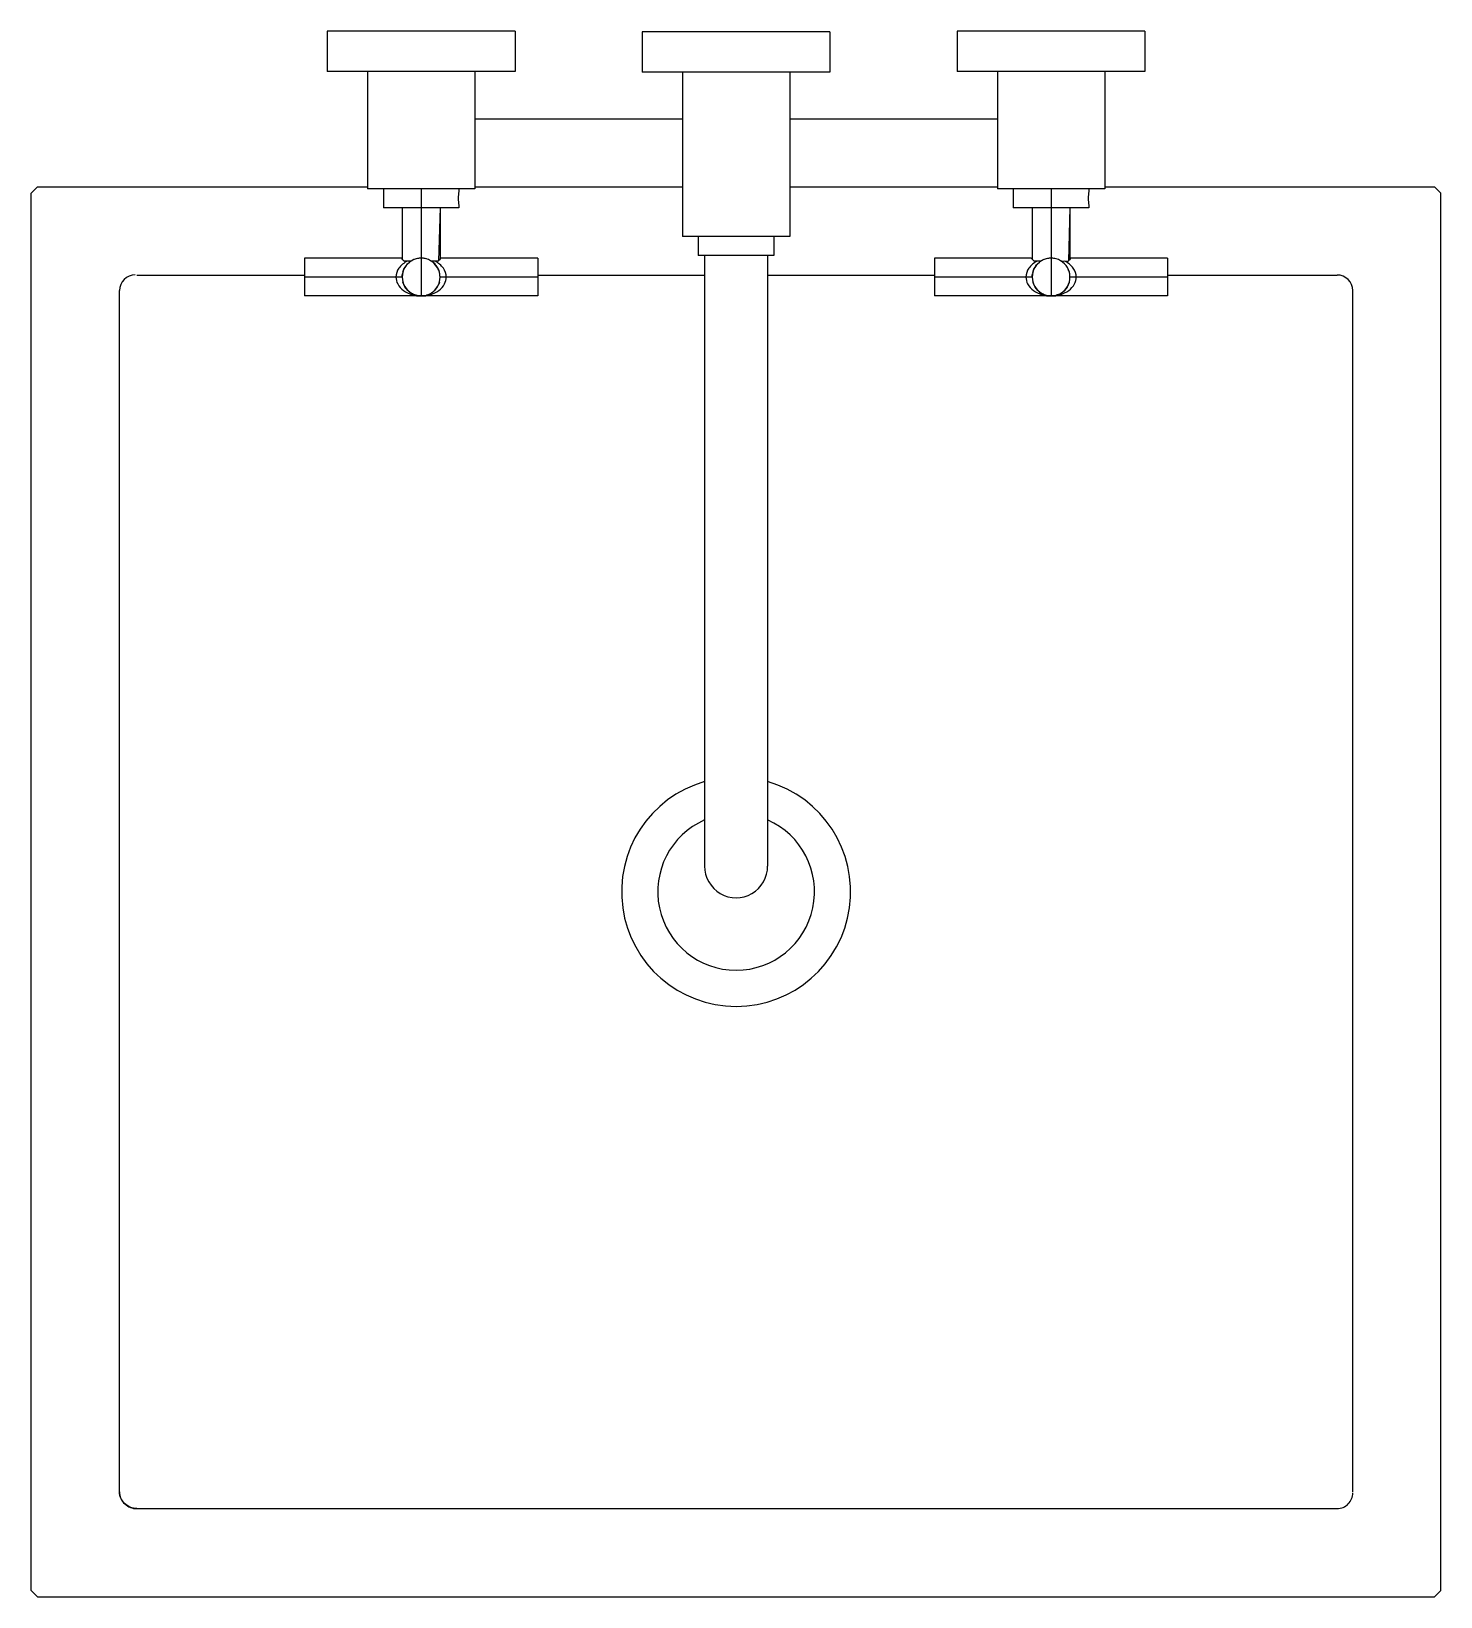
# Model space of a CAD drawing. Header units: millimetres. Extents: x 2180.206 to 2180.612, y 563.096 to 563.547.
import ezdxf

# ---------------------------------------------------------------- set-up
doc = ezdxf.new("R2010")
doc.units = ezdxf.units.MM
for name, color, linetype in [('1-CONTÍNUA', 1, 'Continuous'), ('1.5-CONTÍNUA', 21, 'Continuous'), ('251', 251, 'Continuous')]:
    doc.layers.add(name, color=color, linetype=linetype)

# ---------------------------------------------------------------- blocks, each defined once
blk = doc.blocks.new('Cuba 3')
at = {"layer": '1-CONTÍNUA'}
for points in [[(-0.41987, 0.1774, 0.414584), (-0.42465, 0.17234)], [(-0.42465, 0.17234, -0.197027), (-0.42317, 0.17592)], [(-0.42317, 0.17592, -0.197025), (-0.41987, 0.1774)], [(-0.06991, 0.17286, 0.413813), (-0.07442, 0.17738)], [(-0.23988, 0.00906, 1.008513), (-0.23988, -0.00906)], [(-0.42465, -0.17287, 0.416355), (-0.42012, -0.17739)], [(-0.07443, -0.17739, 0.413818), (-0.06993, -0.17288)]]:
    blk.add_lwpolyline(points, format="xyb", dxfattribs=at)
for points in [[(-0.41987, 0.1774), (-0.07442, 0.17738)], [(-0.42465, 0.17234), (-0.42465, -0.17287)], [(-0.06993, 0.17234), (-0.06993, 0.12413)], [(0.00015, 0.1176), (-0.01145, 0.1176)], [(-0.01145, 0.0636), (-0.01145, 0.1176)], [(0.00015, 0.0636), (0.00015, 0.1176)], [(-0.01145, 0.10605), (-0.04516, 0.10605)], [(-0.01145, 0.07516), (-0.04516, 0.07516)], [(0.00015, 0.0636), (-0.01145, 0.0636)], [(-0.06993, 0.05708), (-0.06993, 0.00906)], [(0, 0.027), (-0.0116, 0.027)], [(-0.0116, -0.027), (-0.0116, 0.027)], [(0, -0.027), (0, 0.027)], [(-0.0116, 0.01545), (-0.05889, 0.01545)], [(-0.06433, 0.00906), (-0.23988, 0.00906)], [(-0.06433, -0.00906), (-0.23988, -0.00906)], [(-0.06993, -0.00906), (-0.06993, -0.05708)], [(-0.0116, -0.01545), (-0.05889, -0.01545)], [(0, -0.027), (-0.0116, -0.027)], [(0.00015, -0.0636), (-0.01145, -0.0636)], [(-0.01145, -0.1176), (-0.01145, -0.0636)], [(0.00015, -0.1176), (0.00015, -0.0636)], [(-0.01145, -0.07516), (-0.04516, -0.07516)], [(-0.01145, -0.10605), (-0.04516, -0.10605)], [(0.00015, -0.1176), (-0.01145, -0.1176)], [(-0.06993, -0.12413), (-0.06993, -0.17288)], [(-0.41987, -0.17739), (-0.07442, -0.17737)]]:
    blk.add_lwpolyline(points, dxfattribs=at)
at = {"layer": '1.5-CONTÍNUA'}
for p, q in [((-0.44819, 0.20274), (-0.44999, 0.20094)), ((-0.04457, 0.20094), (-0.04638, 0.20274)), ((-0.44819, -0.20268), (-0.44999, -0.20087)), ((-0.04457, -0.20087), (-0.04638, -0.20268))]:
    blk.add_line(p, q, dxfattribs=at)
for points in [[(-0.44819, 0.20274), (-0.04638, 0.20274)], [(-0.44999, 0.20094), (-0.44999, -0.20087)], [(-0.04457, 0.20094), (-0.04457, 0.10605)], [(-0.04457, 0.07516), (-0.04457, 0.01545)], [(-0.04457, -0.01545), (-0.04457, -0.07516)], [(-0.04457, -0.10605), (-0.04457, -0.20087)], [(-0.44819, -0.20268), (-0.04638, -0.20268)]]:
    blk.add_lwpolyline(points, dxfattribs=at)
at = {"layer": '251'}
for points in [[(-0.06509, 0.12413), (-0.07596, 0.12413)], [(-0.07596, 0.05708), (-0.07596, 0.12413)], [(-0.07053, 0.09604), (-0.07052, 0.12413)], [(-0.06509, 0.09631), (-0.06509, 0.12413)], [(-0.04516, 0.07516), (-0.04516, 0.10605)], [(-0.04516, 0.10148), (-0.05059, 0.10148)], [(-0.05059, 0.07973), (-0.05059, 0.10148)], [(-0.07436, 0.09445), (-0.07335, 0.09526)], [(-0.07341, 0.09521), (-0.07324, 0.09531)], [(-0.07335, 0.09526), (-0.07203, 0.09584)], [(-0.07211, 0.09581), (-0.07193, 0.09586)], [(-0.06912, 0.09586), (-0.06957, 0.09596)], [(-0.06781, 0.09531), (-0.06797, 0.0954)], [(-0.06599, 0.09361), (-0.06599, 0.09546)], [(-0.05059, 0.09604), (-0.06538, 0.09604)], [(-0.07596, 0.09148), (-0.07577, 0.09206)], [(-0.07596, 0.0906), (-0.07596, 0.09148)], [(-0.07596, 0.08963), (-0.07596, 0.0906)], [(-0.04516, 0.0906), (-0.07596, 0.0906)], [(-0.07577, 0.09206), (-0.07559, 0.09265)], [(-0.06674, 0.09451), (-0.06621, 0.09392)], [(-0.06599, 0.09361), (-0.06634, 0.09408)], [(-0.06572, 0.09315), (-0.06599, 0.09361)], [(-0.06519, 0.09165), (-0.06527, 0.09201)], [(-0.07596, 0.08963), (-0.07577, 0.0891)], [(-0.07559, 0.08856), (-0.07577, 0.0891)], [(-0.07564, 0.08876), (-0.07577, 0.0891)], [(-0.07336, 0.08595), (-0.07437, 0.08676)], [(-0.07341, 0.086), (-0.07324, 0.0859)], [(-0.07196, 0.08534), (-0.07336, 0.08595)], [(-0.07196, 0.08534), (-0.07253, 0.08555)], [(-0.06797, 0.08581), (-0.0666, 0.08682)], [(-0.06797, 0.08581), (-0.06781, 0.0859)], [(-0.06681, 0.08661), (-0.06599, 0.0876)], [(-0.06639, 0.08706), (-0.06599, 0.0876)], [(-0.06599, 0.0876), (-0.06572, 0.08805)], [(-0.06599, 0.08575), (-0.06599, 0.0876)], [(-0.06582, 0.08789), (-0.06572, 0.08805)], [(-0.05059, 0.08517), (-0.06581, 0.08558)], [(-0.06531, 0.08906), (-0.06521, 0.08946)], [(-0.07052, 0.05708), (-0.07054, 0.08517)], [(-0.06959, 0.08525), (-0.06912, 0.08535)], [(-0.05059, 0.08517), (-0.06537, 0.08517)], [(-0.06509, 0.05708), (-0.06509, 0.0849)], [(-0.04987, 0.07973), (-0.05059, 0.07973)], [(-0.04516, 0.07973), (-0.04588, 0.07973)], [(-0.025, 0.07516), (-0.025, 0.01545)], [(-0.06509, 0.05708), (-0.07596, 0.05708)], [(-0.05889, -0.01545), (-0.05889, 0.01545)], [(-0.05889, 0.01087), (-0.06433, 0.01087)], [(-0.06433, -0.01087), (-0.06433, 0.01087)], [(-0.05889, -0.01087), (-0.06433, -0.01087)], [(-0.025, -0.01545), (-0.025, -0.07516)], [(-0.06509, -0.05708), (-0.07596, -0.05708)], [(-0.07596, -0.12413), (-0.07596, -0.05708)], [(-0.07052, -0.08517), (-0.07052, -0.05708)], [(-0.06509, -0.08489), (-0.06509, -0.05708)], [(-0.04516, -0.10605), (-0.04516, -0.07516)], [(-0.04516, -0.07973), (-0.05059, -0.07973)], [(-0.05059, -0.10148), (-0.05059, -0.07973)], [(-0.07324, -0.08589), (-0.07211, -0.0854)], [(-0.07211, -0.0854), (-0.07193, -0.08535)], [(-0.06918, -0.08534), (-0.06959, -0.08525)], [(-0.05059, -0.08517), (-0.06538, -0.08517)], [(-0.07596, -0.08973), (-0.07578, -0.0892)], [(-0.07596, -0.0906), (-0.07596, -0.08973)], [(-0.07578, -0.0892), (-0.07559, -0.08856)], [(-0.07437, -0.08676), (-0.07341, -0.08599)], [(-0.07341, -0.08599), (-0.07324, -0.08589)], [(-0.06781, -0.0859), (-0.06797, -0.0858)], [(-0.06674, -0.0867), (-0.06627, -0.08722)], [(-0.06599, -0.0876), (-0.06627, -0.08722)], [(-0.06599, -0.0876), (-0.06599, -0.08575)], [(-0.06582, -0.08788), (-0.06599, -0.0876)], [(-0.06573, -0.08804), (-0.06582, -0.08788)], [(-0.06519, -0.08955), (-0.06527, -0.0892)], [(-0.07596, -0.09157), (-0.07596, -0.0906)], [(-0.04516, -0.0906), (-0.07596, -0.0906)], [(-0.07596, -0.09157), (-0.07577, -0.0921)], [(-0.07557, -0.09262), (-0.07577, -0.0921)], [(-0.07338, -0.09524), (-0.07437, -0.09445)], [(-0.06668, -0.09445), (-0.06631, -0.09404)], [(-0.06631, -0.09404), (-0.06596, -0.09355)], [(-0.066, -0.09546), (-0.06596, -0.09355)], [(-0.06596, -0.09355), (-0.06567, -0.09306)], [(-0.06596, -0.09355), (-0.06578, -0.09326)], [(-0.06528, -0.09205), (-0.06519, -0.09165)], [(-0.07354, -0.09513), (-0.07311, -0.09539)], [(-0.07208, -0.09582), (-0.07338, -0.09524)], [(-0.07052, -0.12413), (-0.07053, -0.09604)], [(-0.06959, -0.09596), (-0.06912, -0.09585)], [(-0.06797, -0.0954), (-0.06781, -0.09531)], [(-0.05059, -0.09604), (-0.06581, -0.09563)], [(-0.05059, -0.09604), (-0.06537, -0.09604)], [(-0.06509, -0.12413), (-0.06509, -0.09631)], [(-0.04987, -0.10148), (-0.05059, -0.10148)], [(-0.04516, -0.10148), (-0.04588, -0.10148)], [(-0.06509, -0.12413), (-0.07596, -0.12413)]]:
    blk.add_lwpolyline(points, dxfattribs=at)
for points in [[(-0.07053, 0.09785, 0.116611), (-0.07251, 0.09735, 0.116203), (-0.07442, 0.09566, 0.156731), (-0.07596, 0.0906)], [(-0.06509, 0.0906, 1.001827), (-0.07596, 0.0906)], [(-0.06599, 0.09461, 0.125458), (-0.06797, 0.097, 0.155422), (-0.07053, 0.09785)], [(-0.07053, 0.09604, -0.045297), (-0.06957, 0.09596)], [(-0.06912, 0.09586, -0.056723), (-0.06797, 0.0954)], [(-0.06797, 0.0954, -0.07031), (-0.06674, 0.09451)], [(-0.06599, 0.09546, 0.002652), (-0.06509, 0.09631)], [(-0.07596, 0.0906, 0.156731), (-0.07442, 0.08555, 0.116195), (-0.07251, 0.08386, 0.11653), (-0.07052, 0.08336)], [(-0.07596, 0.0906, 0.065244), (-0.07577, 0.0891)], [(-0.07596, 0.0906, 1.003644), (-0.06509, 0.0906)], [(-0.07577, 0.09206, -0.062489), (-0.07516, 0.09345)], [(-0.07516, 0.09345, -0.059846), (-0.07436, 0.09445)], [(-0.06527, 0.09201, 0.055405), (-0.06572, 0.09315)], [(-0.06521, 0.08946, 0.052994), (-0.06509, 0.0906)], [(-0.06509, 0.0906, 0.048116), (-0.06519, 0.09165)], [(-0.07564, 0.08876, 0.053011), (-0.07516, 0.08776)], [(-0.07516, 0.08776, 0.058643), (-0.07437, 0.08676)], [(-0.07052, 0.08336, 0.157106), (-0.06797, 0.08421, 0.125434), (-0.06599, 0.0866)], [(-0.06912, 0.08535, 0.056829), (-0.06797, 0.08581)], [(-0.06509, 0.0849, 0.002534), (-0.06599, 0.08575)], [(-0.07054, 0.08517, 0.045084), (-0.06959, 0.08525)], [(-0.04787, 0.07992, 0.045723), (-0.04987, 0.07973)], [(-0.04588, 0.07973, 0.04573), (-0.04787, 0.07992)], [(-0.21561, 0.00906, 7.13389), (-0.21561, -0.00906, 0.869636)], [(-0.22664, 0.00906, 4.768439), (-0.22664, -0.00906, 0.812048)], [(-0.07052, -0.08335, 0.116545), (-0.07251, -0.08386, 0.116198), (-0.07442, -0.08555, 0.156718), (-0.07596, -0.0906)], [(-0.06509, -0.0906, 1.000034), (-0.07596, -0.0906)], [(-0.06599, -0.0866, 0.125393), (-0.06797, -0.0842, 0.154609), (-0.07052, -0.08335)], [(-0.07052, -0.08517, -0.044368), (-0.06959, -0.08525)], [(-0.06918, -0.08534, -0.05953), (-0.06797, -0.0858)], [(-0.06599, -0.08575, 0.002626), (-0.06509, -0.08489)], [(-0.07571, -0.08897, -0.054974), (-0.07516, -0.08776)], [(-0.07516, -0.08776, -0.059382), (-0.07437, -0.08676)], [(-0.06797, -0.0858, -0.073117), (-0.06674, -0.0867)], [(-0.06527, -0.0892, 0.056185), (-0.06573, -0.08804)], [(-0.06509, -0.0906, 0.048115), (-0.06519, -0.08955)], [(-0.07596, -0.0906, 0.156717), (-0.07442, -0.09566, 0.116181), (-0.07251, -0.09735, 0.116559), (-0.07053, -0.09785)], [(-0.07596, -0.0906, 0.065232), (-0.07577, -0.0921)], [(-0.07596, -0.0906, 1.001072), (-0.06509, -0.0906)], [(-0.07564, -0.09245, 0.052362), (-0.07516, -0.09345)], [(-0.07516, -0.09345, 0.058765), (-0.07437, -0.09445)], [(-0.06781, -0.09531, 0.06547), (-0.06668, -0.09445)], [(-0.06519, -0.09165, 0.048702), (-0.06509, -0.0906)], [(-0.07053, -0.09785, 0.15476), (-0.06797, -0.097, 0.127145), (-0.06598, -0.09457)], [(-0.07053, -0.09604, 0.044699), (-0.06959, -0.09596)], [(-0.06912, -0.09585, 0.056857), (-0.06797, -0.0954)], [(-0.06509, -0.09631, 0.002532), (-0.066, -0.09546)], [(-0.04787, -0.10129, 0.045723), (-0.04987, -0.10148)], [(-0.04588, -0.10148, 0.045723), (-0.04787, -0.10129)]]:
    blk.add_lwpolyline(points, format="xyb", dxfattribs=at)

msp = doc.modelspace()

# ---------------------------------------------------------------- block references
at = {"rotation": 90}
msp.add_blockref('Cuba 3', (2180.40899, 563.54646), dxfattribs=at)

doc.saveas('drawing.dxf')
